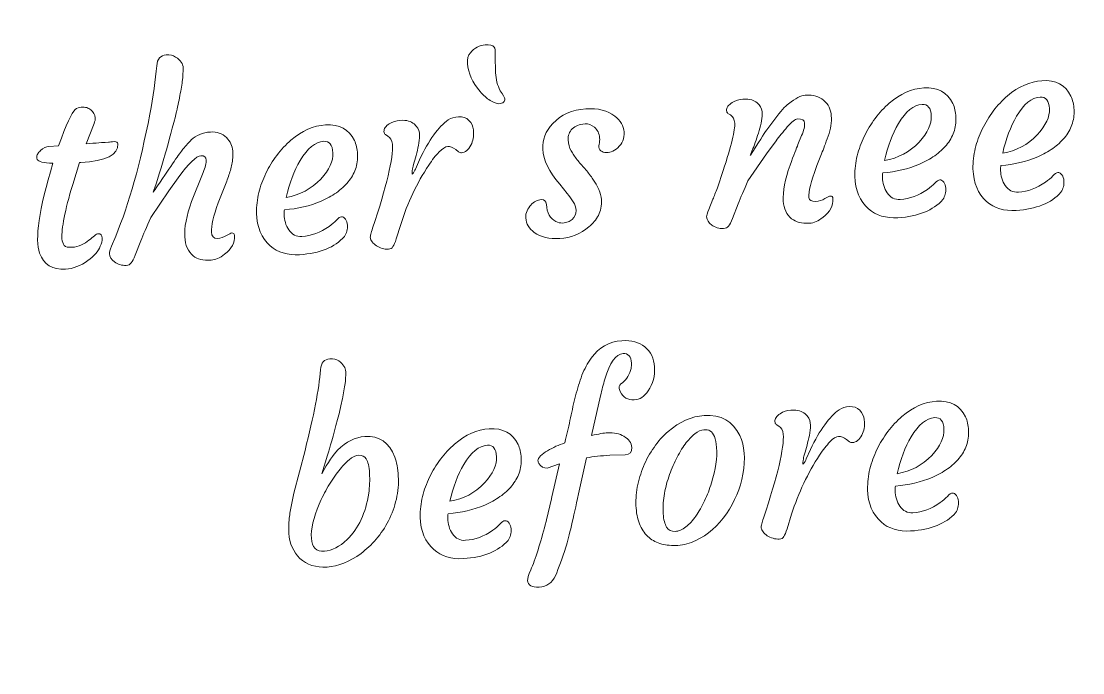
# Model space of a CAD drawing. Header units: inches. Extents: x -160 to 752, y 28 to 782.
# Drawn here: x 504.7 to 584, y 516.5 to 565.2 of the extents above; entities that cross this region are included whole.
import ezdxf

# ---------------------------------------------------------------- set-up
doc = ezdxf.new("R2010")
doc.units = ezdxf.units.IN
doc.header["$MEASUREMENT"] = 0
doc.layers.add('_U+0421_U+043B_U+043E_U+0439 1', color=7, linetype='Continuous')

# ---------------------------------------------------------------- blocks, each defined once
blk = doc.blocks.new('block 2')
at = {"layer": '_U+0421_U+043B_U+043E_U+0439 1', "color": 12, "lineweight": 9, "true_color": 0xe30513}
for points, knots in [([(305.09, 27.814), (184.245, 132.086), (55.294, 227.605), (-54.648, 344.614), (-130.379, 432.044), (-160.472, 554.527), (-106.382, 659.789), (-61.653, 746.823), (0.67, 769.936), (55.395, 761.155), (152.473, 745.576), (244.359, 626.028), (305.003, 559.166), (383.274, 640.557), (469.584, 781.891), (597.356, 753.442), (657.303, 740.096), (700.304, 699.787), (723.454, 645.646), (746.596, 591.535), (751.522, 539.494), (735.492, 482.616), (690.017, 321.273), (429.513, 136.472), (305.09, 27.814), (305.09, 27.814), (305.09, 27.814), (305.09, 27.814)], [0, 0, 0, 0, 1, 1, 1, 2, 2, 2, 3, 3, 3, 4, 4, 4, 5, 5, 5, 6, 6, 6, 7, 7, 7, 8, 8, 8, 9, 9, 9, 9]), ([(670.881, 364.337), (655.014, 380.541), (632.565, 427.432), (627.618, 477.666), (622.671, 527.9), (621.343, 580.311), (602.666, 628.662), (589.882, 661.76), (568.402, 688.477), (543.287, 712.936), (541.661, 711.847), (541.258, 708.778), (541.337, 708.111), (541.803, 704.212), (541.673, 700.705), (541.675, 697.299), (541.49, 692.714), (539.035, 688.354), (534.611, 686.779), (530.955, 685.476), (528.525, 686.499), (527.18, 688.24), (524.795, 691.327), (526.959, 699.995), (527.967, 703.857), (522.779, 702.348), (514.638, 698.887), (511.715, 703.18), (510.344, 705.194), (510.194, 707.528), (510.995, 709.722), (511.795, 711.915), (513.066, 713.554), (515.074, 714.764), (519.191, 717.244), (526.433, 717.482), (531.321, 717.208), (532.897, 717.12), (535.12, 718.535), (535.978, 719.886), (526.652, 728.656), (516.264, 737.135), (506.629, 745.688)], [0, 0, 0, 0, 1, 1, 1, 2, 2, 2, 3, 3, 3, 4, 4, 4, 5, 5, 5, 6, 6, 6, 7, 7, 7, 8, 8, 8, 9, 9, 9, 10, 10, 10, 11, 11, 11, 12, 12, 12, 13, 13, 13, 14, 14, 14, 14]), ([(579.118, 671.93), (563.354, 665.622), (547.381, 659.031), (531.383, 646.389), (532.301, 644.661), (534.518, 644.383), (535.191, 644.395), (539.117, 644.461), (542.591, 643.975), (545.98, 643.63), (550.523, 642.98), (554.61, 640.093), (555.726, 635.532), (556.651, 631.762), (555.385, 629.448), (553.516, 628.288), (550.203, 626.23), (541.801, 629.264), (538.06, 630.661), (539.033, 625.346), (541.648, 616.895), (537.08, 614.424), (534.937, 613.265), (532.599, 613.354), (530.498, 614.373), (528.398, 615.393), (526.897, 616.824), (525.898, 618.945), (523.849, 623.294), (524.351, 630.522), (525.12, 635.357), (525.369, 636.915), (524.806, 638.649), (523.549, 639.64), (517.372, 633.804), (510.588, 626.303), (504.316, 617.896), (480.883, 586.487), (456.694, 534.634), (430.409, 501.711), (431.53, 500.106), (433.73, 499.782), (434.395, 499.874), (438.284, 500.413), (441.793, 500.35), (445.198, 500.417), (449.786, 500.32), (454.192, 497.948), (455.85, 493.555), (457.222, 489.924), (456.246, 487.475), (454.531, 486.097), (451.49, 483.654), (442.783, 485.652), (438.902, 486.587), (440.51, 481.428), (444.125, 473.355), (439.888, 470.351), (437.901, 468.941), (435.57, 468.748), (433.361, 469.506), (431.152, 470.264), (429.49, 471.504), (428.242, 473.489), (425.684, 477.558), (425.309, 484.795), (425.489, 489.687), (425.549, 491.264), (424.78, 492.917), (423.412, 493.75), (394.214, 462.004), (361.883, 456.554), (326.536, 457.856), (291.19, 459.158), (252.356, 466.426), (220.233, 490.946), (188.11, 515.465), (162.695, 557.236), (136.22, 588.276), (114.092, 614.217), (90.283, 633.239), (69.003, 643.796), (67.842, 642.221), (68.554, 640.101), (68.854, 639.5), (70.613, 635.989), (71.678, 632.646), (72.832, 629.442), (74.213, 625.065), (73.379, 620.133), (69.751, 617.151), (66.752, 614.687), (64.118, 614.827), (62.264, 616.01), (58.973, 618.105), (58.073, 626.994), (57.715, 630.969), (53.344, 627.792), (46.856, 621.779), (42.652, 624.828), (40.68, 626.258), (39.748, 628.403), (39.759, 630.739), (39.768, 633.074), (40.41, 635.046), (41.889, 636.865), (44.923, 640.593), (51.657, 643.269), (56.347, 644.667), (57.861, 645.118), (59.18, 646.376), (59.53, 647.939), (34.924, 656.842), (11.318, 654.929), (-10.354, 652.425)], [0, 0, 0, 0, 1, 1, 1, 2, 2, 2, 3, 3, 3, 4, 4, 4, 5, 5, 5, 6, 6, 6, 7, 7, 7, 8, 8, 8, 9, 9, 9, 10, 10, 10, 11, 11, 11, 12, 12, 12, 13, 13, 13, 14, 14, 14, 15, 15, 15, 16, 16, 16, 17, 17, 17, 18, 18, 18, 19, 19, 19, 20, 20, 20, 21, 21, 21, 22, 22, 22, 23, 23, 23, 24, 24, 24, 25, 25, 25, 26, 26, 26, 27, 27, 27, 28, 28, 28, 29, 29, 29, 30, 30, 30, 31, 31, 31, 32, 32, 32, 33, 33, 33, 34, 34, 34, 35, 35, 35, 36, 36, 36, 37, 37, 37, 38, 38, 38, 38]), ([(368.444, 630.967), (378.343, 624.631), (388.243, 618.295), (397.961, 611.693), (397.249, 610.259), (396.105, 609.49), (394.528, 609.413), (389.638, 609.174), (382.461, 608.18), (378.626, 605.282), (376.755, 603.869), (375.663, 602.106), (375.097, 599.841), (374.531, 597.574), (374.923, 595.269), (376.498, 593.41), (379.854, 589.447), (387.588, 593.741), (392.59, 595.784), (391.991, 591.837), (390.747, 582.991), (393.442, 580.171), (394.961, 578.58), (397.485, 577.817), (400.985, 579.496), (405.22, 581.525), (407.205, 586.117), (406.909, 590.697), (406.551, 594.084), (406.313, 597.585), (405.441, 601.414), (405.293, 602.069), (405.109, 604.297), (406.612, 605.55), (430.895, 588.411), (453.347, 569.482), (471.759, 543.656), (499.533, 504.695), (517.314, 450.946), (500.056, 389.009), (482.799, 327.073), (430.596, 256.903), (406.606, 207.427), (393.541, 180.483), (391.138, 191.769), (388.23, 141.243)], [0, 0, 0, 0, 1, 1, 1, 2, 2, 2, 3, 3, 3, 4, 4, 4, 5, 5, 5, 6, 6, 6, 7, 7, 7, 8, 8, 8, 9, 9, 9, 10, 10, 10, 11, 11, 11, 12, 12, 12, 13, 13, 13, 14, 14, 14, 15, 15, 15, 15]), ([(734.596, 615.171), (715.068, 606.429), (695.541, 597.686), (677.914, 587.377), (678.45, 585.495), (680.709, 584.446), (681.368, 584.317), (685.222, 583.563), (688.519, 582.363), (691.761, 581.318), (696.068, 579.734), (699.463, 576.059), (699.603, 571.365), (699.721, 567.486), (698, 565.487), (695.93, 564.742), (692.261, 563.42), (684.676, 568.141), (681.31, 570.287), (681.153, 564.886), (681.946, 556.076), (676.963, 554.612), (674.625, 553.926), (672.358, 554.5), (670.515, 555.936), (668.674, 557.372), (667.505, 559.084), (666.97, 561.367), (665.874, 566.047), (667.873, 573.012), (669.635, 577.58), (670.203, 579.052), (670.013, 580.865), (668.991, 582.097), (655.039, 573.103), (642.523, 562.613), (632.674, 550.234), (610.05, 521.798), (601.028, 481.695), (582.529, 450.134), (581.065, 450.78), (580.089, 452.319), (579.941, 453.891), (579.482, 458.765), (578.168, 465.89), (575.101, 469.592), (573.605, 471.397), (571.795, 472.41), (569.507, 472.874), (567.218, 473.338), (564.931, 472.842), (563.145, 471.185), (559.336, 467.655), (563.973, 460.121), (566.239, 455.216), (562.269, 455.637), (553.376, 456.483), (550.68, 453.665), (549.159, 452.076), (548.51, 449.519), (550.344, 446.098), (552.561, 441.96), (557.238, 440.182), (561.799, 440.684), (565.168, 441.193), (568.654, 441.588), (572.439, 442.63), (573.088, 442.808), (575.4, 442.795), (576.719, 441.35), (555.966, 411.271), (524.705, 390.147), (493.444, 369.023)], [0, 0, 0, 0, 1, 1, 1, 2, 2, 2, 3, 3, 3, 4, 4, 4, 5, 5, 5, 6, 6, 6, 7, 7, 7, 8, 8, 8, 9, 9, 9, 10, 10, 10, 11, 11, 11, 12, 12, 12, 13, 13, 13, 14, 14, 14, 15, 15, 15, 16, 16, 16, 17, 17, 17, 18, 18, 18, 19, 19, 19, 20, 20, 20, 21, 21, 21, 22, 22, 22, 23, 23, 23, 24, 24, 24, 24]), ([(-133.176, 526.041), (-108.388, 533.444), (-83.6, 540.847), (-55.475, 535.104), (-54.607, 536.857), (-55.835, 539.063), (-56.236, 539.602), (-58.58, 542.752), (-60.213, 545.858), (-61.908, 548.812), (-64.031, 552.881), (-64.071, 557.883), (-61.019, 561.452), (-58.497, 564.402), (-55.878, 564.723), (-53.846, 563.882), (-50.241, 562.393), (-47.803, 553.798), (-46.756, 549.946), (-43.007, 553.837), (-37.669, 560.89), (-32.996, 558.622), (-30.805, 557.558), (-29.513, 555.608), (-29.116, 553.306), (-28.718, 551.005), (-29.006, 548.952), (-30.144, 546.902), (-32.481, 542.702), (-38.645, 538.891), (-43.021, 536.697), (-44.431, 535.989), (-45.612, 534.196), (-45.684, 532.597), (-43.528, 531.932), (-41.351, 531.185), (-39.153, 530.353), (-4.072, 517.062), (36.62, 481.677), (67.416, 458.647), (98.212, 435.616), (119.112, 424.939), (144.764, 406.584), (170.419, 388.229), (200.826, 362.194), (232.923, 357.148), (265.021, 352.103), (298.808, 368.046), (336.183, 364.286), (362.156, 361.674), (390.05, 349.49), (418.014, 335.275), (417.559, 333.74), (416.157, 332.575), (414.617, 332.229), (409.841, 331.154), (402.94, 328.943), (399.66, 325.429), (398.06, 323.715), (397.286, 321.791), (397.117, 319.463), (396.948, 317.133), (397.731, 314.929), (399.601, 313.368), (403.589, 310.039), (410.47, 315.598), (415.047, 318.47), (415.135, 314.478), (415.428, 305.55), (418.567, 303.235), (420.337, 301.928), (422.955, 301.61), (426.115, 303.864), (429.937, 306.591), (431.105, 311.456), (430.027, 315.916), (429.093, 319.192), (428.258, 322.599), (426.741, 326.222), (426.482, 326.842), (425.918, 329.005), (427.183, 330.498), (436.293, 325.751), (445.601, 320.785), (454.679, 316.031), (470.916, 307.527), (487.227, 299.462), (503.256, 291.591), (502.801, 290.057), (501.399, 288.892), (499.859, 288.545), (495.083, 287.47), (488.182, 285.259), (484.902, 281.746), (483.302, 280.032), (482.528, 278.108), (482.359, 275.779), (482.19, 273.449), (482.973, 271.245), (484.844, 269.684), (488.831, 266.356), (495.712, 271.914), (500.289, 274.786), (500.377, 270.795), (500.67, 261.866), (503.809, 259.551), (505.579, 258.245), (508.197, 257.926), (511.356, 260.181), (515.179, 262.908), (516.347, 267.773), (515.268, 272.233), (514.334, 275.509), (513.5, 278.916), (511.983, 282.539), (511.724, 283.159), (511.298, 285.408), (512.563, 286.901), (532.968, 276.975), (553.263, 267.381), (573.558, 257.788)], [0, 0, 0, 0, 1, 1, 1, 2, 2, 2, 3, 3, 3, 4, 4, 4, 5, 5, 5, 6, 6, 6, 7, 7, 7, 8, 8, 8, 9, 9, 9, 10, 10, 10, 11, 11, 11, 12, 12, 12, 13, 13, 13, 14, 14, 14, 15, 15, 15, 16, 16, 16, 17, 17, 17, 18, 18, 18, 19, 19, 19, 20, 20, 20, 21, 21, 21, 22, 22, 22, 23, 23, 23, 24, 24, 24, 25, 25, 25, 26, 26, 26, 27, 27, 27, 28, 28, 28, 29, 29, 29, 30, 30, 30, 31, 31, 31, 32, 32, 32, 33, 33, 33, 34, 34, 34, 35, 35, 35, 36, 36, 36, 37, 37, 37, 38, 38, 38, 39, 39, 39, 40, 40, 40, 40])]:
    blk.add_open_spline(points, degree=3, knots=knots, dxfattribs=at)
at = {"layer": '_U+0421_U+043B_U+043E_U+0439 1', "lineweight": 0}
for points, knots in [([(540.091, 563.057), (540.1, 562.039), (540.108, 561.46), (540.117, 561.326), (540.146, 560.84), (540.262, 560.397), (540.465, 559.993), (540.691, 559.676), (540.81, 559.471), (540.816, 559.374), (540.822, 559.274), (540.786, 559.197), (540.715, 559.133), (540.644, 559.069), (540.527, 559.034), (540.368, 559.024), (540.209, 559.014), (539.995, 559.092), (539.724, 559.259), (539.455, 559.428), (539.203, 559.653), (538.964, 559.938), (538.393, 560.61), (538.078, 561.304), (538.022, 562.013), (538.001, 562.356), (538.071, 562.626), (538.238, 562.824), (538.55, 563.191), (538.923, 563.388), (539.356, 563.415), (539.67, 563.435), (539.893, 563.38), (540.016, 563.247), (540.063, 563.193), (540.086, 563.132), (540.091, 563.057), (540.091, 563.057), (540.091, 563.057), (540.091, 563.057)], [0, 0, 0, 0, 1, 1, 1, 2, 2, 2, 3, 3, 3, 4, 4, 4, 5, 5, 5, 6, 6, 6, 7, 7, 7, 8, 8, 8, 9, 9, 9, 10, 10, 10, 11, 11, 11, 12, 12, 12, 13, 13, 13, 13]), ([(518.114, 555.131), (517.781, 555.111), (517.211, 554.563), (516.411, 553.484), (516.411, 553.484), (515.712, 552.509), (515.712, 552.509), (515.712, 552.509), (514.368, 550.509), (514.368, 550.509), (514.057, 549.817), (513.815, 549.245), (513.643, 548.787), (513.643, 548.787), (513.213, 547.698), (513.213, 547.698), (513.101, 547.428), (513.004, 547.237), (512.914, 547.125), (512.826, 547.014), (512.703, 546.953), (512.54, 546.943), (512.381, 546.933), (512.224, 546.951), (512.071, 547.001), (511.918, 547.048), (511.785, 547.115), (511.667, 547.198), (511.425, 547.381), (511.297, 547.585), (511.282, 547.816), (511.276, 547.909), (511.331, 548.091), (511.442, 548.367), (511.442, 548.367), (511.761, 549.131), (511.761, 549.131), (512.753, 551.544), (513.6, 554.577), (514.304, 558.23), (514.561, 559.578), (514.734, 560.787), (514.821, 561.853), (514.859, 562.368), (515.093, 562.642), (515.525, 562.668), (515.802, 562.686), (516.04, 562.632), (516.229, 562.509), (516.597, 562.269), (516.786, 561.999), (516.793, 561.699), (516.798, 561.403), (516.778, 561.063), (516.727, 560.688), (516.678, 560.313), (516.606, 559.905), (516.517, 559.462), (516.43, 559.018), (516.326, 558.552), (516.21, 558.063), (515.887, 556.817), (515.641, 555.914), (515.479, 555.359), (514.985, 553.687), (514.677, 552.708), (514.555, 552.419), (514.638, 552.533), (514.746, 552.69), (514.882, 552.886), (515.901, 554.41), (516.529, 555.321), (516.773, 555.621), (517.018, 555.917), (517.229, 556.149), (517.4, 556.313), (517.763, 556.673), (518.239, 556.869), (518.83, 556.905), (519.31, 556.935), (519.707, 556.8), (520.019, 556.494), (520.313, 556.199), (520.471, 555.868), (520.494, 555.5), (520.516, 555.133), (520.496, 554.8), (520.43, 554.499), (520.368, 554.198), (520.28, 553.892), (520.171, 553.579), (520.062, 553.269), (519.941, 552.945), (519.809, 552.615), (519.809, 552.615), (519.413, 551.627), (519.413, 551.627), (519.046, 550.632), (518.879, 549.902), (518.908, 549.435), (518.928, 549.104), (519.072, 548.948), (519.34, 548.964), (519.596, 548.98), (519.822, 549.05), (520.028, 549.172), (520.23, 549.294), (520.363, 549.359), (520.423, 549.363), (520.55, 549.371), (520.62, 549.309), (520.628, 549.181), (520.661, 548.642), (520.415, 548.171), (519.889, 547.772), (519.528, 547.499), (519.192, 547.354), (518.881, 547.334), (518.569, 547.315), (518.311, 547.331), (518.101, 547.383), (517.896, 547.433), (517.708, 547.528), (517.54, 547.664), (517.162, 547.97), (516.951, 548.441), (516.912, 549.08), (516.869, 549.769), (517.043, 550.646), (517.428, 551.714), (517.428, 551.714), (518.283, 553.875), (518.283, 553.875), (518.449, 554.276), (518.522, 554.59), (518.509, 554.815), (518.495, 555.039), (518.364, 555.147), (518.114, 555.131), (518.114, 555.131), (518.114, 555.131), (518.114, 555.131)], [0, 0, 0, 0, 1, 1, 1, 2, 2, 2, 3, 3, 3, 4, 4, 4, 5, 5, 5, 6, 6, 6, 7, 7, 7, 8, 8, 8, 9, 9, 9, 10, 10, 10, 11, 11, 11, 12, 12, 12, 13, 13, 13, 14, 14, 14, 15, 15, 15, 16, 16, 16, 17, 17, 17, 18, 18, 18, 19, 19, 19, 20, 20, 20, 21, 21, 21, 22, 22, 22, 23, 23, 23, 24, 24, 24, 25, 25, 25, 26, 26, 26, 27, 27, 27, 28, 28, 28, 29, 29, 29, 30, 30, 30, 31, 31, 31, 32, 32, 32, 33, 33, 33, 34, 34, 34, 35, 35, 35, 36, 36, 36, 37, 37, 37, 38, 38, 38, 39, 39, 39, 40, 40, 40, 41, 41, 41, 42, 42, 42, 43, 43, 43, 44, 44, 44, 45, 45, 45, 46, 46, 46, 47, 47, 47, 47]), ([(575.771, 554.146), (575.764, 554.677), (575.82, 555.19), (575.943, 555.683), (576.066, 556.175), (576.239, 556.658), (576.467, 557.126), (576.697, 557.597), (576.97, 558.045), (577.287, 558.469), (577.605, 558.895), (577.957, 559.273), (578.34, 559.603), (579.17, 560.308), (580.028, 560.686), (580.919, 560.741), (581.96, 560.806), (582.678, 560.421), (583.08, 559.583), (583.22, 559.298), (583.297, 558.958), (583.315, 558.559), (583.334, 558.16), (583.281, 557.788), (583.156, 557.439), (583.031, 557.093), (582.847, 556.773), (582.606, 556.479), (582.364, 556.186), (582.073, 555.921), (581.729, 555.678), (581.388, 555.438), (581.013, 555.23), (580.601, 555.051), (579.754, 554.692), (578.842, 554.477), (577.854, 554.403), (577.836, 554.317), (577.827, 554.189), (577.831, 554.017), (577.839, 553.848), (577.866, 553.659), (577.923, 553.45), (577.979, 553.244), (578.063, 553.062), (578.176, 552.903), (578.42, 552.552), (578.745, 552.387), (579.16, 552.413), (579.867, 552.457), (580.54, 552.708), (581.183, 553.164), (581.412, 553.315), (581.597, 553.474), (581.736, 553.633), (581.877, 553.791), (582.003, 553.874), (582.113, 553.881), (582.222, 553.888), (582.322, 553.828), (582.411, 553.702), (582.5, 553.577), (582.554, 553.429), (582.564, 553.265), (582.583, 552.944), (582.507, 552.657), (582.341, 552.409), (581.621, 551.595), (580.502, 551.142), (578.988, 551.048), (578.094, 550.993), (577.357, 551.216), (576.785, 551.719), (576.137, 552.289), (575.802, 553.1), (575.771, 554.146), (575.771, 554.146), (575.771, 554.146), (575.771, 554.146)], [0, 0, 0, 0, 1, 1, 1, 2, 2, 2, 3, 3, 3, 4, 4, 4, 5, 5, 5, 6, 6, 6, 7, 7, 7, 8, 8, 8, 9, 9, 9, 10, 10, 10, 11, 11, 11, 12, 12, 12, 13, 13, 13, 14, 14, 14, 15, 15, 15, 16, 16, 16, 17, 17, 17, 18, 18, 18, 19, 19, 19, 20, 20, 20, 21, 21, 21, 22, 22, 22, 23, 23, 23, 24, 24, 24, 25, 25, 25, 26, 26, 26, 26]), ([(562.677, 557.885), (562.49, 557.873), (562.233, 557.673), (561.906, 557.29), (561.583, 556.907), (561.301, 556.558), (561.064, 556.243), (561.064, 556.243), (560.346, 555.267), (560.346, 555.267), (560.346, 555.267), (558.969, 553.264), (558.969, 553.264), (558.658, 552.573), (558.414, 552.001), (558.239, 551.543), (558.239, 551.543), (557.813, 550.453), (557.813, 550.453), (557.701, 550.183), (557.6, 549.993), (557.513, 549.881), (557.426, 549.769), (557.302, 549.708), (557.14, 549.699), (556.978, 549.688), (556.824, 549.707), (556.67, 549.757), (556.516, 549.804), (556.382, 549.871), (556.267, 549.954), (556.024, 550.136), (555.896, 550.341), (555.882, 550.572), (555.876, 550.665), (555.93, 550.847), (556.048, 551.123), (556.048, 551.123), (556.35, 551.886), (556.35, 551.886), (556.446, 552.111), (556.557, 552.399), (556.682, 552.748), (556.682, 552.748), (557.117, 554.029), (557.117, 554.029), (557.722, 555.871), (558.012, 557.052), (557.979, 557.576), (557.962, 557.856), (557.856, 558.056), (557.667, 558.179), (557.667, 558.179), (557.475, 558.295), (557.475, 558.295), (557.41, 558.335), (557.377, 558.405), (557.371, 558.514), (557.364, 558.62), (557.398, 558.725), (557.473, 558.827), (557.552, 558.928), (557.652, 559.019), (557.781, 559.102), (558.047, 559.259), (558.32, 559.345), (558.595, 559.362), (558.872, 559.379), (559.089, 559.361), (559.245, 559.312), (559.402, 559.259), (559.534, 559.185), (559.643, 559.089), (559.881, 558.891), (560.007, 558.674), (560.021, 558.443), (560.035, 558.213), (560.021, 557.977), (559.98, 557.74), (559.935, 557.503), (559.878, 557.261), (559.803, 557.013), (559.73, 556.768), (559.652, 556.528), (559.57, 556.288), (559.487, 556.052), (559.409, 555.847), (559.342, 555.671), (559.342, 555.671), (559.182, 555.267), (559.182, 555.267), (559.141, 555.167), (559.131, 555.135), (559.153, 555.174), (559.769, 556.15), (560.177, 556.783), (560.372, 557.064), (560.372, 557.064), (560.964, 557.869), (560.964, 557.869), (561.4, 558.447), (561.746, 558.831), (562.003, 559.022), (562.522, 559.423), (562.935, 559.63), (563.246, 559.65), (563.557, 559.669), (563.822, 559.648), (564.039, 559.58), (564.256, 559.515), (564.449, 559.414), (564.618, 559.278), (564.971, 558.986), (565.163, 558.601), (565.192, 558.121), (565.222, 557.641), (565.144, 557.13), (564.955, 556.593), (564.769, 556.059), (564.606, 555.621), (564.464, 555.286), (564.325, 554.949), (564.189, 554.609), (564.063, 554.267), (563.672, 553.223), (563.49, 552.468), (563.519, 552.006), (563.531, 551.801), (563.699, 551.705), (564.03, 551.725), (564.285, 551.741), (564.516, 551.811), (564.718, 551.934), (564.92, 552.056), (565.054, 552.12), (565.113, 552.124), (565.241, 552.132), (565.31, 552.07), (565.317, 551.943), (565.35, 551.404), (565.102, 550.932), (564.57, 550.533), (564.214, 550.26), (563.883, 550.115), (563.571, 550.096), (563.259, 550.076), (563.002, 550.092), (562.795, 550.148), (562.585, 550.201), (562.398, 550.299), (562.23, 550.432), (561.852, 550.734), (561.643, 551.174), (561.608, 551.751), (561.564, 552.458), (561.734, 553.354), (562.111, 554.441), (562.39, 555.184), (562.587, 555.693), (562.704, 555.969), (562.704, 555.969), (562.976, 556.637), (562.976, 556.637), (563.138, 557.037), (563.213, 557.351), (563.2, 557.576), (563.185, 557.8), (563.013, 557.905), (562.677, 557.885), (562.677, 557.885), (562.677, 557.885), (562.677, 557.885)], [0, 0, 0, 0, 1, 1, 1, 2, 2, 2, 3, 3, 3, 4, 4, 4, 5, 5, 5, 6, 6, 6, 7, 7, 7, 8, 8, 8, 9, 9, 9, 10, 10, 10, 11, 11, 11, 12, 12, 12, 13, 13, 13, 14, 14, 14, 15, 15, 15, 16, 16, 16, 17, 17, 17, 18, 18, 18, 19, 19, 19, 20, 20, 20, 21, 21, 21, 22, 22, 22, 23, 23, 23, 24, 24, 24, 25, 25, 25, 26, 26, 26, 27, 27, 27, 28, 28, 28, 29, 29, 29, 30, 30, 30, 31, 31, 31, 32, 32, 32, 33, 33, 33, 34, 34, 34, 35, 35, 35, 36, 36, 36, 37, 37, 37, 38, 38, 38, 39, 39, 39, 40, 40, 40, 41, 41, 41, 42, 42, 42, 43, 43, 43, 44, 44, 44, 45, 45, 45, 46, 46, 46, 47, 47, 47, 48, 48, 48, 49, 49, 49, 50, 50, 50, 51, 51, 51, 52, 52, 52, 53, 53, 53, 54, 54, 54, 55, 55, 55, 56, 56, 56, 57, 57, 57, 57]), ([(566.954, 553.601), (566.946, 554.132), (567.002, 554.646), (567.125, 555.138), (567.248, 555.63), (567.421, 556.113), (567.649, 556.581), (567.88, 557.052), (568.152, 557.501), (568.47, 557.924), (568.788, 558.35), (569.139, 558.728), (569.522, 559.058), (570.352, 559.763), (571.21, 560.142), (572.101, 560.197), (573.142, 560.261), (573.86, 559.877), (574.263, 559.038), (574.402, 558.753), (574.479, 558.414), (574.497, 558.015), (574.515, 557.615), (574.464, 557.243), (574.339, 556.895), (574.213, 556.549), (574.03, 556.228), (573.788, 555.934), (573.547, 555.641), (573.256, 555.376), (572.911, 555.133), (572.569, 554.893), (572.195, 554.685), (571.783, 554.507), (570.937, 554.147), (570.024, 553.932), (569.037, 553.858), (569.017, 553.772), (569.01, 553.644), (569.014, 553.472), (569.02, 553.304), (569.049, 553.115), (569.105, 552.905), (569.162, 552.699), (569.245, 552.517), (569.358, 552.358), (569.602, 552.007), (569.928, 551.843), (570.342, 551.868), (571.05, 551.912), (571.722, 552.163), (572.367, 552.619), (572.595, 552.77), (572.779, 552.929), (572.919, 553.088), (573.059, 553.247), (573.186, 553.329), (573.295, 553.336), (573.403, 553.343), (573.505, 553.283), (573.594, 553.158), (573.682, 553.032), (573.736, 552.885), (573.746, 552.72), (573.765, 552.399), (573.689, 552.112), (573.524, 551.864), (572.804, 551.051), (571.684, 550.597), (570.17, 550.504), (569.275, 550.448), (568.54, 550.672), (567.968, 551.174), (567.319, 551.744), (566.984, 552.555), (566.954, 553.601), (566.954, 553.601), (566.954, 553.601), (566.954, 553.601)], [0, 0, 0, 0, 1, 1, 1, 2, 2, 2, 3, 3, 3, 4, 4, 4, 5, 5, 5, 6, 6, 6, 7, 7, 7, 8, 8, 8, 9, 9, 9, 10, 10, 10, 11, 11, 11, 12, 12, 12, 13, 13, 13, 14, 14, 14, 15, 15, 15, 16, 16, 16, 17, 17, 17, 18, 18, 18, 19, 19, 19, 20, 20, 20, 21, 21, 21, 22, 22, 22, 23, 23, 23, 24, 24, 24, 25, 25, 25, 26, 26, 26, 26]), ([(571.973, 558.972), (571.335, 558.933), (570.748, 558.455), (570.21, 557.543), (569.759, 556.758), (569.412, 555.836), (569.174, 554.783), (570.183, 554.952), (571.04, 555.405), (571.744, 556.152), (572.392, 556.852), (572.697, 557.503), (572.659, 558.107), (572.622, 558.709), (572.394, 558.998), (571.973, 558.972), (571.973, 558.972), (571.973, 558.972), (571.973, 558.972)], [0, 0, 0, 0, 1, 1, 1, 2, 2, 2, 3, 3, 3, 4, 4, 4, 5, 5, 5, 6, 6, 6, 6]), ([(580.792, 559.517), (580.152, 559.477), (579.566, 559), (579.028, 558.088), (578.576, 557.303), (578.229, 556.381), (577.992, 555.328), (579.001, 555.496), (579.857, 555.95), (580.562, 556.697), (581.211, 557.397), (581.513, 558.048), (581.476, 558.652), (581.439, 559.254), (581.212, 559.543), (580.792, 559.517), (580.792, 559.517), (580.792, 559.517), (580.792, 559.517)], [0, 0, 0, 0, 1, 1, 1, 2, 2, 2, 3, 3, 3, 4, 4, 4, 5, 5, 5, 6, 6, 6, 6]), ([(510.458, 549.307), (510.635, 549.318), (510.73, 549.205), (510.745, 548.965), (510.758, 548.766), (510.707, 548.565), (510.597, 548.371), (510.457, 548.009), (510.147, 547.652), (509.674, 547.307), (509.136, 546.911), (508.586, 546.698), (508.019, 546.663), (507.041, 546.603), (506.39, 547.001), (506.075, 547.863), (505.701, 548.885), (506.029, 551.119), (507.064, 554.567), (506.359, 554.583), (505.972, 554.681), (505.899, 554.862), (505.88, 554.913), (505.866, 554.972), (505.863, 555.038), (505.859, 555.1), (505.883, 555.176), (505.933, 555.267), (505.987, 555.355), (506.057, 555.44), (506.142, 555.527), (506.346, 555.715), (506.555, 555.819), (506.774, 555.832), (506.774, 555.832), (507.496, 555.877), (507.496, 555.877), (508.059, 557.456), (508.472, 558.361), (508.739, 558.593), (508.867, 558.698), (509.014, 558.754), (509.176, 558.764), (509.341, 558.774), (509.48, 558.764), (509.591, 558.727), (509.703, 558.69), (509.805, 558.637), (509.895, 558.561), (510.1, 558.392), (510.212, 558.193), (510.226, 557.969), (510.234, 557.847), (510.205, 557.705), (510.142, 557.541), (510.142, 557.541), (509.557, 556.032), (509.557, 556.032), (509.557, 556.032), (509.776, 556.046), (509.776, 556.046), (510.153, 556.069), (510.458, 556.091), (510.688, 556.111), (510.688, 556.111), (510.863, 556.122), (511.208, 556.15), (511.323, 556.163), (511.469, 556.175), (511.64, 556.186), (511.815, 556.197), (511.906, 556.14), (511.914, 556.012), (511.964, 555.208), (511.038, 554.747), (509.141, 554.63), (509.141, 554.63), (509.065, 554.625), (509.065, 554.625), (509.065, 554.625), (508.545, 552.979), (508.545, 552.979), (507.961, 551.039), (507.694, 549.687), (507.741, 548.926), (507.754, 548.714), (507.815, 548.552), (507.919, 548.44), (508.022, 548.324), (508.21, 548.276), (508.478, 548.293), (508.746, 548.31), (508.986, 548.371), (509.199, 548.475), (509.411, 548.582), (509.598, 548.694), (509.756, 548.819), (509.911, 548.941), (510.049, 549.05), (510.161, 549.151), (510.273, 549.249), (510.374, 549.302), (510.458, 549.307), (510.458, 549.307), (510.458, 549.307), (510.458, 549.307)], [0, 0, 0, 0, 1, 1, 1, 2, 2, 2, 3, 3, 3, 4, 4, 4, 5, 5, 5, 6, 6, 6, 7, 7, 7, 8, 8, 8, 9, 9, 9, 10, 10, 10, 11, 11, 11, 12, 12, 12, 13, 13, 13, 14, 14, 14, 15, 15, 15, 16, 16, 16, 17, 17, 17, 18, 18, 18, 19, 19, 19, 20, 20, 20, 21, 21, 21, 22, 22, 22, 23, 23, 23, 24, 24, 24, 25, 25, 25, 26, 26, 26, 27, 27, 27, 28, 28, 28, 29, 29, 29, 30, 30, 30, 31, 31, 31, 32, 32, 32, 33, 33, 33, 34, 34, 34, 35, 35, 35, 35]), ([(531.222, 548.406), (531.095, 548.492), (530.989, 548.586), (530.91, 548.694), (530.828, 548.804), (530.785, 548.899), (530.774, 548.979), (530.763, 549.063), (530.771, 549.164), (530.805, 549.285), (530.838, 549.406), (530.882, 549.552), (530.937, 549.727), (531.992, 552.861), (532.485, 554.949), (532.42, 555.996), (532.384, 556.285), (532.27, 556.488), (532.08, 556.598), (532.08, 556.598), (531.891, 556.715), (531.891, 556.715), (531.832, 556.754), (531.8, 556.825), (531.79, 556.933), (531.78, 557.039), (531.811, 557.144), (531.883, 557.246), (531.958, 557.347), (532.056, 557.438), (532.18, 557.52), (532.431, 557.677), (532.696, 557.762), (532.972, 557.779), (533.251, 557.796), (533.467, 557.778), (533.627, 557.729), (533.786, 557.676), (533.926, 557.603), (534.041, 557.507), (534.285, 557.304), (534.418, 557.077), (534.435, 556.834), (534.451, 556.591), (534.441, 556.343), (534.397, 556.091), (534.356, 555.838), (534.303, 555.587), (534.237, 555.343), (534.174, 555.098), (534.107, 554.865), (534.043, 554.642), (533.978, 554.422), (533.934, 554.26), (533.916, 554.153), (533.883, 553.938), (533.872, 553.803), (533.888, 553.751), (534.026, 553.888), (534.106, 554.018), (534.13, 554.141), (534.13, 554.141), (534.444, 554.839), (534.444, 554.839), (535.147, 556.312), (535.861, 557.3), (536.587, 557.811), (536.797, 557.953), (537.058, 558.032), (537.364, 558.05), (537.672, 558.069), (537.928, 557.979), (538.128, 557.772), (538.332, 557.569), (538.446, 557.335), (538.469, 557.074), (538.494, 556.813), (538.492, 556.594), (538.455, 556.419), (538.42, 556.242), (538.361, 556.076), (538.28, 555.917), (538.099, 555.566), (537.867, 555.379), (537.582, 555.362), (537.501, 555.356), (537.428, 555.38), (537.356, 555.429), (537.356, 555.429), (537.146, 555.591), (537.146, 555.591), (536.932, 555.756), (536.734, 555.831), (536.551, 555.82), (536.364, 555.809), (536.146, 555.673), (535.897, 555.413), (535.647, 555.154), (535.392, 554.823), (535.129, 554.422), (534.245, 553.091), (533.548, 551.618), (533.037, 550.004), (533.037, 550.004), (532.701, 548.92), (532.701, 548.92), (532.615, 548.652), (532.535, 548.46), (532.461, 548.342), (532.39, 548.225), (532.276, 548.162), (532.119, 548.152), (531.967, 548.143), (531.809, 548.162), (531.65, 548.211), (531.491, 548.257), (531.349, 548.324), (531.222, 548.406), (531.222, 548.406), (531.222, 548.406), (531.222, 548.406)], [0, 0, 0, 0, 1, 1, 1, 2, 2, 2, 3, 3, 3, 4, 4, 4, 5, 5, 5, 6, 6, 6, 7, 7, 7, 8, 8, 8, 9, 9, 9, 10, 10, 10, 11, 11, 11, 12, 12, 12, 13, 13, 13, 14, 14, 14, 15, 15, 15, 16, 16, 16, 17, 17, 17, 18, 18, 18, 19, 19, 19, 20, 20, 20, 21, 21, 21, 22, 22, 22, 23, 23, 23, 24, 24, 24, 25, 25, 25, 26, 26, 26, 27, 27, 27, 28, 28, 28, 29, 29, 29, 30, 30, 30, 31, 31, 31, 32, 32, 32, 33, 33, 33, 34, 34, 34, 35, 35, 35, 36, 36, 36, 37, 37, 37, 38, 38, 38, 39, 39, 39, 40, 40, 40, 40]), ([(542.378, 550.491), (542.367, 550.678), (542.399, 550.855), (542.47, 551.022), (542.541, 551.189), (542.636, 551.329), (542.75, 551.449), (542.991, 551.701), (543.252, 551.837), (543.532, 551.854), (543.775, 551.869), (543.904, 551.752), (543.92, 551.502), (543.959, 550.867), (544.195, 550.44), (544.631, 550.217), (544.79, 550.136), (544.951, 550.099), (545.117, 550.109), (545.278, 550.119), (545.417, 550.147), (545.531, 550.188), (545.643, 550.233), (545.75, 550.299), (545.841, 550.383), (546.048, 550.574), (546.143, 550.789), (546.129, 551.032), (546.114, 551.275), (546.047, 551.496), (545.926, 551.695), (545.801, 551.891), (545.65, 552.097), (545.474, 552.311), (545.474, 552.311), (544.909, 553.012), (544.909, 553.012), (544.116, 553.939), (543.696, 554.813), (543.646, 555.636), (543.603, 556.315), (543.855, 556.953), (544.397, 557.54), (545.016, 558.21), (545.841, 558.574), (546.869, 558.638), (547.77, 558.693), (548.488, 558.516), (549.02, 558.101), (549.457, 557.768), (549.688, 557.37), (549.716, 556.909), (549.746, 556.429), (549.586, 556.034), (549.239, 555.725), (548.928, 555.449), (548.603, 555.332), (548.272, 555.381), (548.123, 555.403), (548.007, 555.471), (547.918, 555.584), (547.833, 555.698), (547.809, 555.831), (547.849, 555.987), (547.887, 556.142), (547.902, 556.302), (547.892, 556.465), (547.883, 556.629), (547.842, 556.78), (547.773, 556.917), (547.702, 557.053), (547.614, 557.167), (547.506, 557.257), (547.278, 557.446), (547.051, 557.532), (546.813, 557.518), (546.58, 557.503), (546.388, 557.463), (546.238, 557.404), (546.093, 557.342), (545.963, 557.259), (545.853, 557.155), (545.628, 556.922), (545.525, 556.644), (545.545, 556.326), (545.565, 556.005), (545.638, 555.734), (545.762, 555.51), (545.885, 555.286), (546.036, 555.061), (546.21, 554.84), (546.386, 554.62), (546.575, 554.397), (546.779, 554.169), (546.981, 553.944), (547.171, 553.705), (547.346, 553.453), (547.767, 552.863), (547.991, 552.336), (548.019, 551.868), (548.048, 551.404), (547.976, 551.009), (547.802, 550.682), (547.625, 550.358), (547.389, 550.072), (547.095, 549.828), (546.462, 549.295), (545.732, 549.003), (544.912, 548.952), (544.127, 548.904), (543.493, 549.052), (543.014, 549.401), (542.618, 549.695), (542.404, 550.058), (542.378, 550.491), (542.378, 550.491), (542.378, 550.491), (542.378, 550.491)], [0, 0, 0, 0, 1, 1, 1, 2, 2, 2, 3, 3, 3, 4, 4, 4, 5, 5, 5, 6, 6, 6, 7, 7, 7, 8, 8, 8, 9, 9, 9, 10, 10, 10, 11, 11, 11, 12, 12, 12, 13, 13, 13, 14, 14, 14, 15, 15, 15, 16, 16, 16, 17, 17, 17, 18, 18, 18, 19, 19, 19, 20, 20, 20, 21, 21, 21, 22, 22, 22, 23, 23, 23, 24, 24, 24, 25, 25, 25, 26, 26, 26, 27, 27, 27, 28, 28, 28, 29, 29, 29, 30, 30, 30, 31, 31, 31, 32, 32, 32, 33, 33, 33, 34, 34, 34, 35, 35, 35, 36, 36, 36, 37, 37, 37, 38, 38, 38, 39, 39, 39, 39]), ([(522.273, 550.841), (522.266, 551.372), (522.321, 551.885), (522.445, 552.378), (522.567, 552.87), (522.741, 553.353), (522.969, 553.82), (523.199, 554.291), (523.472, 554.74), (523.789, 555.163), (524.107, 555.589), (524.459, 555.968), (524.842, 556.298), (525.671, 557.003), (526.529, 557.381), (527.421, 557.436), (528.462, 557.5), (529.18, 557.116), (529.581, 556.278), (529.721, 555.992), (529.799, 555.653), (529.817, 555.254), (529.836, 554.855), (529.783, 554.482), (529.657, 554.134), (529.533, 553.788), (529.349, 553.467), (529.107, 553.174), (528.866, 552.881), (528.576, 552.616), (528.231, 552.372), (527.888, 552.132), (527.514, 551.924), (527.103, 551.746), (526.256, 551.387), (525.344, 551.171), (524.356, 551.098), (524.337, 551.012), (524.329, 550.883), (524.333, 550.711), (524.341, 550.543), (524.368, 550.354), (524.425, 550.145), (524.481, 549.939), (524.564, 549.756), (524.678, 549.597), (524.921, 549.246), (525.247, 549.082), (525.662, 549.107), (526.368, 549.151), (527.041, 549.403), (527.685, 549.858), (527.914, 550.01), (528.098, 550.168), (528.238, 550.327), (528.379, 550.486), (528.505, 550.569), (528.614, 550.576), (528.723, 550.582), (528.823, 550.523), (528.913, 550.397), (529.002, 550.271), (529.055, 550.124), (529.065, 549.959), (529.086, 549.638), (529.009, 549.352), (528.843, 549.104), (528.123, 548.29), (527.004, 547.836), (525.49, 547.743), (524.596, 547.688), (523.859, 547.911), (523.287, 548.414), (522.638, 548.983), (522.304, 549.795), (522.273, 550.841), (522.273, 550.841), (522.273, 550.841), (522.273, 550.841)], [0, 0, 0, 0, 1, 1, 1, 2, 2, 2, 3, 3, 3, 4, 4, 4, 5, 5, 5, 6, 6, 6, 7, 7, 7, 8, 8, 8, 9, 9, 9, 10, 10, 10, 11, 11, 11, 12, 12, 12, 13, 13, 13, 14, 14, 14, 15, 15, 15, 16, 16, 16, 17, 17, 17, 18, 18, 18, 19, 19, 19, 20, 20, 20, 21, 21, 21, 22, 22, 22, 23, 23, 23, 24, 24, 24, 25, 25, 25, 26, 26, 26, 26]), ([(527.293, 556.211), (526.654, 556.172), (526.068, 555.695), (525.529, 554.783), (525.078, 553.998), (524.731, 553.076), (524.493, 552.022), (525.502, 552.191), (526.359, 552.645), (527.064, 553.392), (527.712, 554.092), (528.015, 554.742), (527.978, 555.347), (527.941, 555.948), (527.715, 556.237), (527.293, 556.211), (527.293, 556.211), (527.293, 556.211), (527.293, 556.211)], [0, 0, 0, 0, 1, 1, 1, 2, 2, 2, 3, 3, 3, 4, 4, 4, 5, 5, 5, 6, 6, 6, 6]), ([(542.511, 523.41), (542.503, 523.538), (542.584, 523.799), (542.75, 524.191), (542.92, 524.583), (543.098, 525.082), (543.29, 525.685), (543.483, 526.291), (543.661, 526.918), (543.83, 527.57), (543.996, 528.222), (544.166, 528.92), (544.333, 529.662), (544.333, 529.662), (544.897, 532.118), (544.897, 532.118), (544.897, 532.118), (543.963, 531.804), (543.963, 531.804), (543.726, 531.789), (543.521, 531.902), (543.353, 532.142), (543.316, 532.205), (543.292, 532.285), (543.286, 532.375), (543.281, 532.466), (543.346, 532.579), (543.484, 532.713), (543.623, 532.846), (543.796, 532.976), (544.002, 533.098), (544.415, 533.342), (544.841, 533.538), (545.285, 533.681), (545.285, 533.681), (545.351, 533.941), (545.351, 533.941), (545.484, 534.463), (545.607, 535.005), (545.722, 535.563), (545.838, 536.123), (545.964, 536.669), (546.097, 537.203), (546.233, 537.737), (546.391, 538.247), (546.575, 538.731), (546.761, 539.217), (546.985, 539.644), (547.25, 540.014), (547.835, 540.82), (548.605, 541.255), (549.558, 541.314), (550.266, 541.357), (550.839, 541.202), (551.273, 540.85), (551.711, 540.499), (551.951, 540.001), (551.99, 539.356), (552.032, 538.686), (551.875, 538.091), (551.522, 537.576), (551.227, 537.148), (550.878, 536.922), (550.482, 536.898), (549.989, 536.868), (549.642, 537.072), (549.436, 537.512), (549.38, 537.624), (549.352, 537.72), (549.347, 537.798), (549.339, 537.932), (549.422, 538.059), (549.599, 538.182), (549.917, 538.459), (550.129, 538.812), (550.236, 539.248), (550.272, 539.384), (550.286, 539.516), (550.278, 539.644), (550.247, 540.143), (550.035, 540.38), (549.646, 540.356), (549.11, 540.323), (548.655, 539.688), (548.282, 538.448), (548.17, 538.069), (548.061, 537.653), (547.955, 537.199), (547.955, 537.199), (547.275, 534.236), (547.275, 534.236), (547.825, 534.354), (548.223, 534.422), (548.475, 534.438), (548.728, 534.453), (548.954, 534.436), (549.154, 534.392), (549.351, 534.345), (549.533, 534.275), (549.699, 534.182), (550.072, 533.967), (550.27, 533.686), (550.292, 533.339), (550.313, 532.994), (550.152, 532.809), (549.81, 532.787), (549.81, 532.787), (548.648, 532.763), (548.648, 532.763), (548.015, 532.724), (547.434, 532.659), (546.902, 532.57), (546.902, 532.57), (546.318, 529.879), (546.318, 529.879), (545.933, 528.05), (545.615, 526.723), (545.357, 525.888), (545.102, 525.053), (544.846, 524.343), (544.588, 523.761), (544.346, 523.226), (543.944, 522.942), (543.384, 522.907), (542.826, 522.873), (542.534, 523.039), (542.511, 523.41), (542.511, 523.41), (542.511, 523.41), (542.511, 523.41)], [0, 0, 0, 0, 1, 1, 1, 2, 2, 2, 3, 3, 3, 4, 4, 4, 5, 5, 5, 6, 6, 6, 7, 7, 7, 8, 8, 8, 9, 9, 9, 10, 10, 10, 11, 11, 11, 12, 12, 12, 13, 13, 13, 14, 14, 14, 15, 15, 15, 16, 16, 16, 17, 17, 17, 18, 18, 18, 19, 19, 19, 20, 20, 20, 21, 21, 21, 22, 22, 22, 23, 23, 23, 24, 24, 24, 25, 25, 25, 26, 26, 26, 27, 27, 27, 28, 28, 28, 29, 29, 29, 30, 30, 30, 31, 31, 31, 32, 32, 32, 33, 33, 33, 34, 34, 34, 35, 35, 35, 36, 36, 36, 37, 37, 37, 38, 38, 38, 39, 39, 39, 40, 40, 40, 41, 41, 41, 42, 42, 42, 43, 43, 43, 43]), ([(524.691, 526.929), (524.669, 527.281), (524.677, 527.622), (524.706, 527.946), (524.74, 528.273), (524.785, 528.602), (524.848, 528.937), (524.909, 529.269), (524.982, 529.605), (525.064, 529.939), (525.064, 529.939), (525.894, 533.124), (525.894, 533.124), (526.548, 535.707), (526.933, 537.714), (527.051, 539.15), (527.088, 539.666), (527.322, 539.94), (527.755, 539.966), (528.01, 539.982), (528.229, 539.927), (528.415, 539.804), (528.752, 539.562), (528.925, 539.294), (528.937, 538.998), (528.946, 538.702), (528.923, 538.372), (528.87, 538.006), (528.814, 537.636), (528.742, 537.238), (528.65, 536.803), (528.558, 536.369), (528.449, 535.915), (528.325, 535.435), (527.994, 534.208), (527.743, 533.319), (527.574, 532.771), (527.574, 532.771), (527.137, 531.377), (527.137, 531.377), (527.616, 532.233), (528.014, 532.82), (528.329, 533.146), (528.962, 533.78), (529.642, 534.116), (530.365, 534.16), (531.431, 534.226), (532.175, 533.715), (532.597, 532.621), (532.735, 532.245), (532.824, 531.772), (532.86, 531.199), (532.895, 530.629), (532.846, 530.053), (532.712, 529.482), (532.579, 528.908), (532.387, 528.371), (532.13, 527.87), (531.873, 527.369), (531.566, 526.909), (531.211, 526.496), (530.855, 526.084), (530.476, 525.728), (530.073, 525.428), (529.22, 524.803), (528.375, 524.463), (527.542, 524.412), (526.701, 524.36), (526.025, 524.575), (525.513, 525.056), (525.014, 525.538), (524.739, 526.162), (524.691, 526.929), (524.691, 526.929), (524.691, 526.929), (524.691, 526.929)], [0, 0, 0, 0, 1, 1, 1, 2, 2, 2, 3, 3, 3, 4, 4, 4, 5, 5, 5, 6, 6, 6, 7, 7, 7, 8, 8, 8, 9, 9, 9, 10, 10, 10, 11, 11, 11, 12, 12, 12, 13, 13, 13, 14, 14, 14, 15, 15, 15, 16, 16, 16, 17, 17, 17, 18, 18, 18, 19, 19, 19, 20, 20, 20, 21, 21, 21, 22, 22, 22, 23, 23, 23, 24, 24, 24, 25, 25, 25, 25]), ([(567.901, 530.202), (567.893, 530.733), (567.949, 531.246), (568.071, 531.739), (568.195, 532.231), (568.368, 532.714), (568.596, 533.182), (568.826, 533.653), (569.099, 534.101), (569.416, 534.525), (569.734, 534.951), (570.086, 535.329), (570.47, 535.659), (571.299, 536.364), (572.157, 536.742), (573.048, 536.797), (574.089, 536.862), (574.806, 536.477), (575.209, 535.639), (575.348, 535.354), (575.426, 535.014), (575.444, 534.615), (575.463, 534.216), (575.411, 533.844), (575.285, 533.495), (575.16, 533.15), (574.976, 532.829), (574.735, 532.535), (574.493, 532.242), (574.203, 531.977), (573.858, 531.734), (573.516, 531.494), (573.142, 531.286), (572.73, 531.107), (571.883, 530.748), (570.971, 530.533), (569.984, 530.459), (569.964, 530.373), (569.956, 530.245), (569.961, 530.073), (569.968, 529.904), (569.996, 529.715), (570.052, 529.506), (570.108, 529.3), (570.191, 529.118), (570.305, 528.959), (570.549, 528.608), (570.875, 528.444), (571.289, 528.469), (571.996, 528.513), (572.669, 528.764), (573.313, 529.22), (573.541, 529.371), (573.726, 529.53), (573.866, 529.689), (574.006, 529.847), (574.133, 529.93), (574.242, 529.937), (574.35, 529.944), (574.451, 529.884), (574.54, 529.758), (574.63, 529.633), (574.682, 529.485), (574.692, 529.321), (574.712, 529), (574.637, 528.713), (574.47, 528.465), (573.751, 527.651), (572.631, 527.198), (571.116, 527.104), (570.222, 527.049), (569.486, 527.272), (568.914, 527.775), (568.266, 528.345), (567.93, 529.156), (567.901, 530.202), (567.901, 530.202), (567.901, 530.202), (567.901, 530.202)], [0, 0, 0, 0, 1, 1, 1, 2, 2, 2, 3, 3, 3, 4, 4, 4, 5, 5, 5, 6, 6, 6, 7, 7, 7, 8, 8, 8, 9, 9, 9, 10, 10, 10, 11, 11, 11, 12, 12, 12, 13, 13, 13, 14, 14, 14, 15, 15, 15, 16, 16, 16, 17, 17, 17, 18, 18, 18, 19, 19, 19, 20, 20, 20, 21, 21, 21, 22, 22, 22, 23, 23, 23, 24, 24, 24, 25, 25, 25, 26, 26, 26, 26]), ([(560.411, 526.752), (560.283, 526.838), (560.178, 526.932), (560.099, 527.039), (560.017, 527.15), (559.973, 527.244), (559.962, 527.325), (559.951, 527.409), (559.96, 527.509), (559.993, 527.631), (560.027, 527.751), (560.071, 527.898), (560.126, 528.073), (561.18, 531.207), (561.674, 533.295), (561.609, 534.342), (561.573, 534.631), (561.46, 534.834), (561.268, 534.944), (561.268, 534.944), (561.08, 535.06), (561.08, 535.06), (561.021, 535.1), (560.988, 535.17), (560.978, 535.279), (560.969, 535.385), (561, 535.49), (561.072, 535.591), (561.146, 535.693), (561.245, 535.784), (561.367, 535.866), (561.62, 536.023), (561.884, 536.108), (562.162, 536.125), (562.439, 536.142), (562.656, 536.124), (562.815, 536.075), (562.974, 536.022), (563.114, 535.949), (563.229, 535.853), (563.473, 535.649), (563.606, 535.423), (563.624, 535.18), (563.639, 534.937), (563.63, 534.689), (563.586, 534.436), (563.545, 534.184), (563.492, 533.933), (563.426, 533.688), (563.363, 533.444), (563.296, 533.211), (563.231, 532.988), (563.167, 532.768), (563.123, 532.606), (563.105, 532.499), (563.072, 532.284), (563.061, 532.149), (563.077, 532.096), (563.216, 532.233), (563.295, 532.363), (563.319, 532.487), (563.319, 532.487), (563.633, 533.185), (563.633, 533.185), (564.336, 534.658), (565.051, 535.646), (565.775, 536.157), (565.985, 536.299), (566.246, 536.377), (566.552, 536.396), (566.861, 536.415), (567.116, 536.324), (567.317, 536.118), (567.519, 535.915), (567.635, 535.681), (567.657, 535.42), (567.682, 535.159), (567.68, 534.94), (567.644, 534.765), (567.608, 534.588), (567.55, 534.422), (567.469, 534.263), (567.287, 533.911), (567.055, 533.725), (566.771, 533.707), (566.69, 533.702), (566.616, 533.726), (566.545, 533.775), (566.545, 533.775), (566.335, 533.937), (566.335, 533.937), (566.121, 534.102), (565.923, 534.177), (565.739, 534.166), (565.552, 534.154), (565.335, 534.019), (565.086, 533.759), (564.836, 533.5), (564.581, 533.168), (564.318, 532.767), (563.433, 531.437), (562.736, 529.964), (562.226, 528.35), (562.226, 528.35), (561.889, 527.266), (561.889, 527.266), (561.803, 526.998), (561.724, 526.805), (561.65, 526.688), (561.579, 526.571), (561.465, 526.508), (561.308, 526.498), (561.155, 526.489), (560.998, 526.507), (560.839, 526.557), (560.68, 526.603), (560.538, 526.67), (560.411, 526.752), (560.411, 526.752), (560.411, 526.752), (560.411, 526.752)], [0, 0, 0, 0, 1, 1, 1, 2, 2, 2, 3, 3, 3, 4, 4, 4, 5, 5, 5, 6, 6, 6, 7, 7, 7, 8, 8, 8, 9, 9, 9, 10, 10, 10, 11, 11, 11, 12, 12, 12, 13, 13, 13, 14, 14, 14, 15, 15, 15, 16, 16, 16, 17, 17, 17, 18, 18, 18, 19, 19, 19, 20, 20, 20, 21, 21, 21, 22, 22, 22, 23, 23, 23, 24, 24, 24, 25, 25, 25, 26, 26, 26, 27, 27, 27, 28, 28, 28, 29, 29, 29, 30, 30, 30, 31, 31, 31, 32, 32, 32, 33, 33, 33, 34, 34, 34, 35, 35, 35, 36, 36, 36, 37, 37, 37, 38, 38, 38, 39, 39, 39, 40, 40, 40, 40]), ([(551.583, 526.611), (551.312, 526.838), (551.095, 527.134), (550.925, 527.502), (550.756, 527.867), (550.654, 528.305), (550.616, 528.815), (550.578, 529.326), (550.608, 529.847), (550.707, 530.378), (550.805, 530.91), (550.958, 531.426), (551.171, 531.927), (551.381, 532.431), (551.641, 532.904), (551.952, 533.351), (552.263, 533.796), (552.613, 534.193), (553.002, 534.533), (553.848, 535.27), (554.749, 535.667), (555.702, 535.726), (556.958, 535.803), (557.84, 535.307), (558.353, 534.232), (558.718, 533.454), (558.795, 532.492), (558.585, 531.34), (558.394, 530.284), (557.986, 529.302), (557.357, 528.387), (556.735, 527.476), (555.977, 526.81), (555.081, 526.389), (554.629, 526.176), (554.18, 526.058), (553.734, 526.03), (553.285, 526.003), (552.883, 526.034), (552.527, 526.128), (552.171, 526.221), (551.854, 526.383), (551.583, 526.611), (551.583, 526.611), (551.583, 526.611), (551.583, 526.611)], [0, 0, 0, 0, 1, 1, 1, 2, 2, 2, 3, 3, 3, 4, 4, 4, 5, 5, 5, 6, 6, 6, 7, 7, 7, 8, 8, 8, 9, 9, 9, 10, 10, 10, 11, 11, 11, 12, 12, 12, 13, 13, 13, 14, 14, 14, 15, 15, 15, 15]), ([(572.921, 535.573), (572.282, 535.533), (571.695, 535.056), (571.157, 534.144), (570.705, 533.359), (570.359, 532.437), (570.12, 531.384), (571.13, 531.553), (571.987, 532.006), (572.691, 532.753), (573.339, 533.453), (573.643, 534.104), (573.606, 534.708), (573.568, 535.31), (573.341, 535.599), (572.921, 535.573), (572.921, 535.573), (572.921, 535.573), (572.921, 535.573)], [0, 0, 0, 0, 1, 1, 1, 2, 2, 2, 3, 3, 3, 4, 4, 4, 5, 5, 5, 6, 6, 6, 6]), ([(534.493, 528.138), (534.485, 528.669), (534.541, 529.182), (534.664, 529.675), (534.787, 530.167), (534.961, 530.65), (535.188, 531.118), (535.419, 531.589), (535.691, 532.037), (536.009, 532.46), (536.327, 532.887), (536.68, 533.265), (537.061, 533.595), (537.891, 534.3), (538.75, 534.678), (539.64, 534.733), (540.681, 534.798), (541.399, 534.413), (541.802, 533.575), (541.941, 533.29), (542.018, 532.95), (542.037, 532.551), (542.055, 532.152), (542.003, 531.78), (541.878, 531.431), (541.752, 531.085), (541.569, 530.765), (541.327, 530.471), (541.086, 530.178), (540.795, 529.913), (540.451, 529.669), (540.109, 529.429), (539.734, 529.222), (539.323, 529.043), (538.476, 528.684), (537.563, 528.468), (536.576, 528.395), (536.556, 528.309), (536.549, 528.181), (536.553, 528.009), (536.56, 527.84), (536.588, 527.651), (536.644, 527.442), (536.701, 527.236), (536.785, 527.053), (536.897, 526.895), (537.141, 526.544), (537.467, 526.379), (537.882, 526.405), (538.589, 526.449), (539.261, 526.7), (539.906, 527.156), (540.134, 527.307), (540.318, 527.466), (540.458, 527.625), (540.598, 527.783), (540.725, 527.866), (540.834, 527.873), (540.943, 527.879), (541.044, 527.82), (541.133, 527.694), (541.222, 527.568), (541.275, 527.422), (541.285, 527.257), (541.305, 526.935), (541.228, 526.649), (541.063, 526.401), (540.343, 525.588), (539.224, 525.134), (537.709, 525.04), (536.815, 524.985), (536.079, 525.208), (535.507, 525.711), (534.858, 526.281), (534.524, 527.092), (534.493, 528.138), (534.493, 528.138), (534.493, 528.138), (534.493, 528.138)], [0, 0, 0, 0, 1, 1, 1, 2, 2, 2, 3, 3, 3, 4, 4, 4, 5, 5, 5, 6, 6, 6, 7, 7, 7, 8, 8, 8, 9, 9, 9, 10, 10, 10, 11, 11, 11, 12, 12, 12, 13, 13, 13, 14, 14, 14, 15, 15, 15, 16, 16, 16, 17, 17, 17, 18, 18, 18, 19, 19, 19, 20, 20, 20, 21, 21, 21, 22, 22, 22, 23, 23, 23, 24, 24, 24, 25, 25, 25, 26, 26, 26, 26]), ([(553.055, 531.146), (552.899, 530.686), (552.784, 530.213), (552.708, 529.732), (552.631, 529.249), (552.609, 528.798), (552.638, 528.377), (552.67, 527.954), (552.756, 527.624), (552.895, 527.392), (553.035, 527.16), (553.245, 527.054), (553.525, 527.071), (553.806, 527.089), (554.075, 527.199), (554.334, 527.409), (554.593, 527.616), (554.842, 527.888), (555.078, 528.221), (555.314, 528.552), (555.531, 528.931), (555.729, 529.359), (555.931, 529.788), (556.101, 530.233), (556.245, 530.692), (556.555, 531.697), (556.68, 532.577), (556.623, 533.337), (556.581, 534.007), (556.418, 534.425), (556.133, 534.589), (556.019, 534.657), (555.861, 534.682), (555.665, 534.669), (555.465, 534.657), (555.246, 534.556), (555.002, 534.359), (554.755, 534.163), (554.513, 533.907), (554.277, 533.586), (554.04, 533.265), (553.816, 532.894), (553.605, 532.472), (553.393, 532.049), (553.211, 531.609), (553.055, 531.146), (553.055, 531.146), (553.055, 531.146), (553.055, 531.146)], [0, 0, 0, 0, 1, 1, 1, 2, 2, 2, 3, 3, 3, 4, 4, 4, 5, 5, 5, 6, 6, 6, 7, 7, 7, 8, 8, 8, 9, 9, 9, 10, 10, 10, 11, 11, 11, 12, 12, 12, 13, 13, 13, 14, 14, 14, 15, 15, 15, 16, 16, 16, 16]), ([(539.513, 533.509), (538.874, 533.469), (538.288, 532.992), (537.75, 532.08), (537.298, 531.295), (536.951, 530.373), (536.713, 529.32), (537.722, 529.489), (538.579, 529.942), (539.284, 530.689), (539.931, 531.389), (540.236, 532.04), (540.199, 532.644), (540.161, 533.245), (539.933, 533.535), (539.513, 533.509), (539.513, 533.509), (539.513, 533.509), (539.513, 533.509)], [0, 0, 0, 0, 1, 1, 1, 2, 2, 2, 3, 3, 3, 4, 4, 4, 5, 5, 5, 6, 6, 6, 6]), ([(527.342, 525.591), (527.911, 525.626), (528.478, 525.918), (529.036, 526.465), (529.888, 527.3), (530.427, 528.449), (530.646, 529.918), (530.72, 530.397), (530.742, 530.896), (530.71, 531.41), (530.679, 531.925), (530.597, 532.282), (530.469, 532.481), (530.341, 532.682), (530.157, 532.774), (529.917, 532.759), (529.677, 532.744), (529.43, 532.633), (529.181, 532.42), (528.931, 532.21), (528.673, 531.935), (528.409, 531.597), (528.142, 531.261), (527.881, 530.876), (527.627, 530.441), (527.372, 530.006), (527.146, 529.561), (526.949, 529.101), (526.517, 528.093), (526.323, 527.246), (526.365, 526.56), (526.408, 525.874), (526.731, 525.554), (527.342, 525.591), (527.342, 525.591), (527.342, 525.591), (527.342, 525.591)], [0, 0, 0, 0, 1, 1, 1, 2, 2, 2, 3, 3, 3, 4, 4, 4, 5, 5, 5, 6, 6, 6, 7, 7, 7, 8, 8, 8, 9, 9, 9, 10, 10, 10, 11, 11, 11, 12, 12, 12, 12])]:
    blk.add_open_spline(points, degree=3, knots=knots, dxfattribs=at)

msp = doc.modelspace()

# ---------------------------------------------------------------- block references
at = {"layer": '_U+0421_U+043B_U+043E_U+0439 1'}
msp.add_blockref('block 2', (0, 0), dxfattribs=at)

doc.saveas('drawing.dxf')
